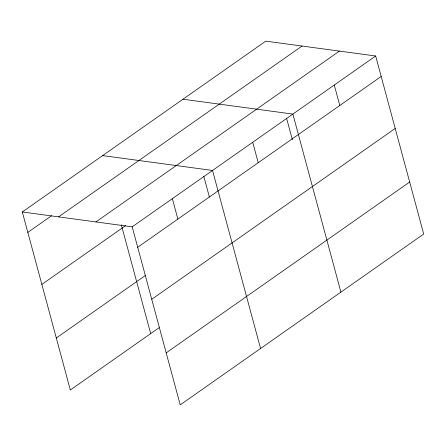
<?xml version="1.0" encoding="UTF-8"?>
<svg xmlns="http://www.w3.org/2000/svg" width="446" height="446" viewBox="0 0 446 446"><rect width="100%" height="100%" fill="white"/><g stroke="black" fill="none" stroke-linecap="round" stroke-linejoin="round"><path stroke-width="0.67" d="M22.3 211.967L265.777 41.132L375.666 56.001L423.7 234.033L180.223 404.868L132.189 226.836L22.3 211.967L70.334 389.999L159.172 327.665M27.814 232.411L51.58 215.736M58.565 216.873L302.037 46.044M95.923 221.93L339.4 51.095M41.846 284.414L125.588 225.654M132.189 226.836L375.666 56.001M137.708 247.279L381.179 76.444M56.302 337.996L145.703 275.266M151.735 299.283L395.212 128.448M166.196 352.864L409.668 182.029M182.994 99.218L292.883 114.087L340.917 292.113M102.647 155.593L212.536 170.461L260.57 348.488M334.271 85.047L339.791 105.485M286.588 118.268L292.37 139.698M252.709 142.274L258.223 162.718M203.805 176.354L209.408 197.115M172.362 198.648L177.876 219.092M121.295 224.706L150.681 333.619"/></g></svg>
